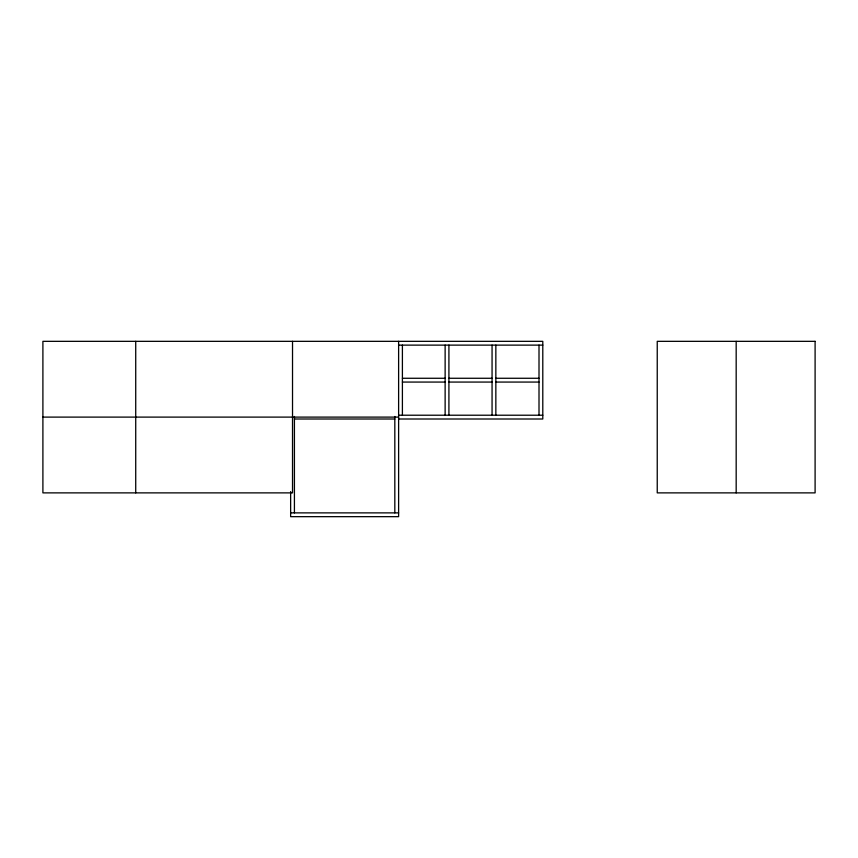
<?xml version="1.0" encoding="UTF-8"?>
<svg xmlns="http://www.w3.org/2000/svg" width="858" height="858" viewBox="0 0 858 858"><rect width="100%" height="100%" fill="white"/><g stroke="black" fill="none" stroke-linecap="round" stroke-linejoin="round"><path stroke-width="1.29" d="M398.616 345.12L542.792 345.12M402.402 378.271L445.13 378.271M448.916 378.271L492.063 378.271M495.849 378.271L539.006 378.271M402.402 382.067L445.13 382.067M448.916 382.067L492.063 382.067M495.849 382.067L539.006 382.067M398.616 415.218L542.792 415.218M42.9 417.106L398.616 417.106M294.423 419.004L394.819 419.004M398.616 419.004L542.792 419.004L542.792 341.334L42.9 341.334L42.9 492.878L292.524 492.878L292.524 341.334M290.637 512.88L398.616 512.88M736.175 341.334L736.175 492.878M539.006 345.12L539.006 415.218M495.849 345.12L495.849 415.218M492.063 345.12L492.063 415.218M448.916 345.12L448.916 415.218M445.13 345.12L445.13 415.218M402.402 345.12L402.402 415.218M398.616 341.334L398.616 516.666L290.637 516.666L290.637 491.57M394.819 416.473L394.819 512.88M294.423 416.473L294.423 512.88M135.725 341.334L135.725 492.878M815.1 341.334L657.239 341.334L657.239 492.878L815.1 492.878L815.1 341.334"/></g></svg>
